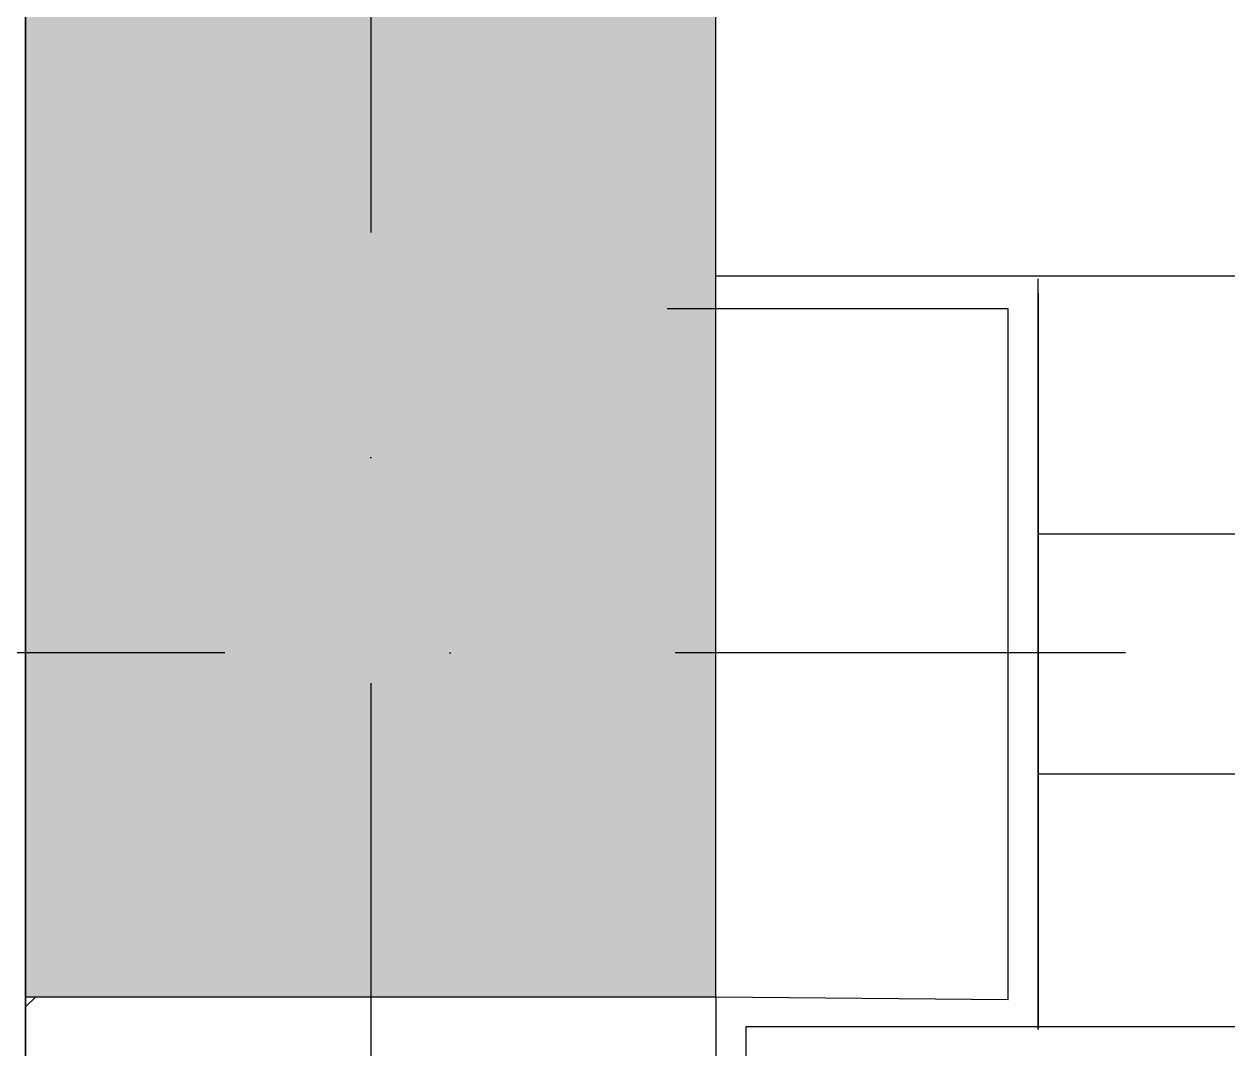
# Model space of a CAD drawing. Extents: x -437689 to -407696, y -55787 to -37037.
# Drawn here: x -435362.3 to -435161.7, y -40866.8 to -40696.1 of the extents above; entities that cross this region are included whole.
import ezdxf

# ---------------------------------------------------------------- set-up
doc = ezdxf.new("R2010")
doc.units = 0
doc.header["$LTSCALE"] = 150
doc.header["$MEASUREMENT"] = 0
doc.linetypes.add('DASHDOT', pattern=[1, 0.5, -0.25, 0, -0.25])
for name, color, linetype in [('COL', 2, 'CONTINUOUS'), ('GRID', 252, 'DASHDOT'), ('WALL', 7, 'CONTINUOUS'), ('WIN-1', 56, 'CONTINUOUS')]:
    doc.layers.add(name, color=color, linetype=linetype)

msp = doc.modelspace()

# ---------------------------------------------------------------- linework, layer by layer
at = {"layer": 'COL', "const_width": 115}
msp.add_lwpolyline([(-435304.54, -40858.08), (-435304.54, -40633.08)], dxfattribs=at)
at = {"layer": 'COL'}
msp.add_lwpolyline([(-435362.04, -40633.08), (-435362.04, -40858.08), (-435362.04, -40858.08), (-435247.04, -40858.08), (-435247.04, -40633.08)], dxfattribs=at)
at = {"layer": 'GRID'}
msp.add_line((-435304.54, -38254.18), (-435304.54, -43799.85), dxfattribs=at)
at = {"layer": 'GRID', "color": 9}
msp.add_line((-432777.17, -40800.8), (-436565.54, -40800.8), dxfattribs=at)
at = {"layer": 'WALL'}
for p in [(-435362.04, -40903.52), (-435362.04, -40858.08)]:
    msp.add_line(p, (-435362.04, -40465.58), dxfattribs=at)
at = {"layer": 'WALL', "color": 9}
for p, q in [((-434839.54, -40738.08), (-435247.04, -40738.08)), ((-433274.54, -40863.08), (-435242.04, -40863.08))]:
    msp.add_line(p, q, dxfattribs=at)
at = {"layer": 'WALL', "color": 9, "linetype": 'DASHDOT', "ltscale": 900}
for p, q in [((-435193.29, -40863.52), (-435193.29, -40738.52)), ((-435362.04, -40859.77), (-435360.35, -40858.08))]:
    msp.add_line(p, q, dxfattribs=at)
at = {"layer": 'WALL', "linetype": 'DASHDOT', "ltscale": 900}
for p, q in [((-435193.29, -40740.91), (-435193.29, -40863.52)), ((-435198.29, -40743.52), (-435255.12, -40743.52)), ((-435198.29, -40858.52), (-435198.29, -40743.52)), ((-435362.04, -40858.08), (-435247.04, -40858.08)), ((-435362.04, -40965.8), (-435362.04, -40858.08)), ((-435247.04, -40858.08), (-435198.29, -40858.52)), ((-435247.04, -40858.08), (-435247.04, -40965.8))]:
    msp.add_line(p, q, dxfattribs=at)
at = {"layer": 'WALL', "linetype": 'CONTINUOUS', "ltscale": 900}
msp.add_line((-435193.29, -40740.91), (-435193.29, -40858.52), dxfattribs=at)
at = {"layer": 'WALL', "linetype": 'CONTINUOUS'}
for p, q in [((-435362.04, -40858.08), (-435362.04, -40965.8)), ((-435247.04, -40858.08), (-435247.04, -40965.8))]:
    msp.add_line(p, q, dxfattribs=at)
at = {"layer": 'WALL', "color": 9, "linetype": 'CONTINUOUS'}
msp.add_line((-435242.04, -40863.08), (-435242.04, -40970.8), dxfattribs=at)
at = {"layer": 'WIN-1'}
for p, q in [((-434893.29, -40781.02), (-435193.29, -40781.02)), ((-434893.29, -40821.02), (-435193.29, -40821.02))]:
    msp.add_line(p, q, dxfattribs=at)

doc.saveas('drawing.dxf')
